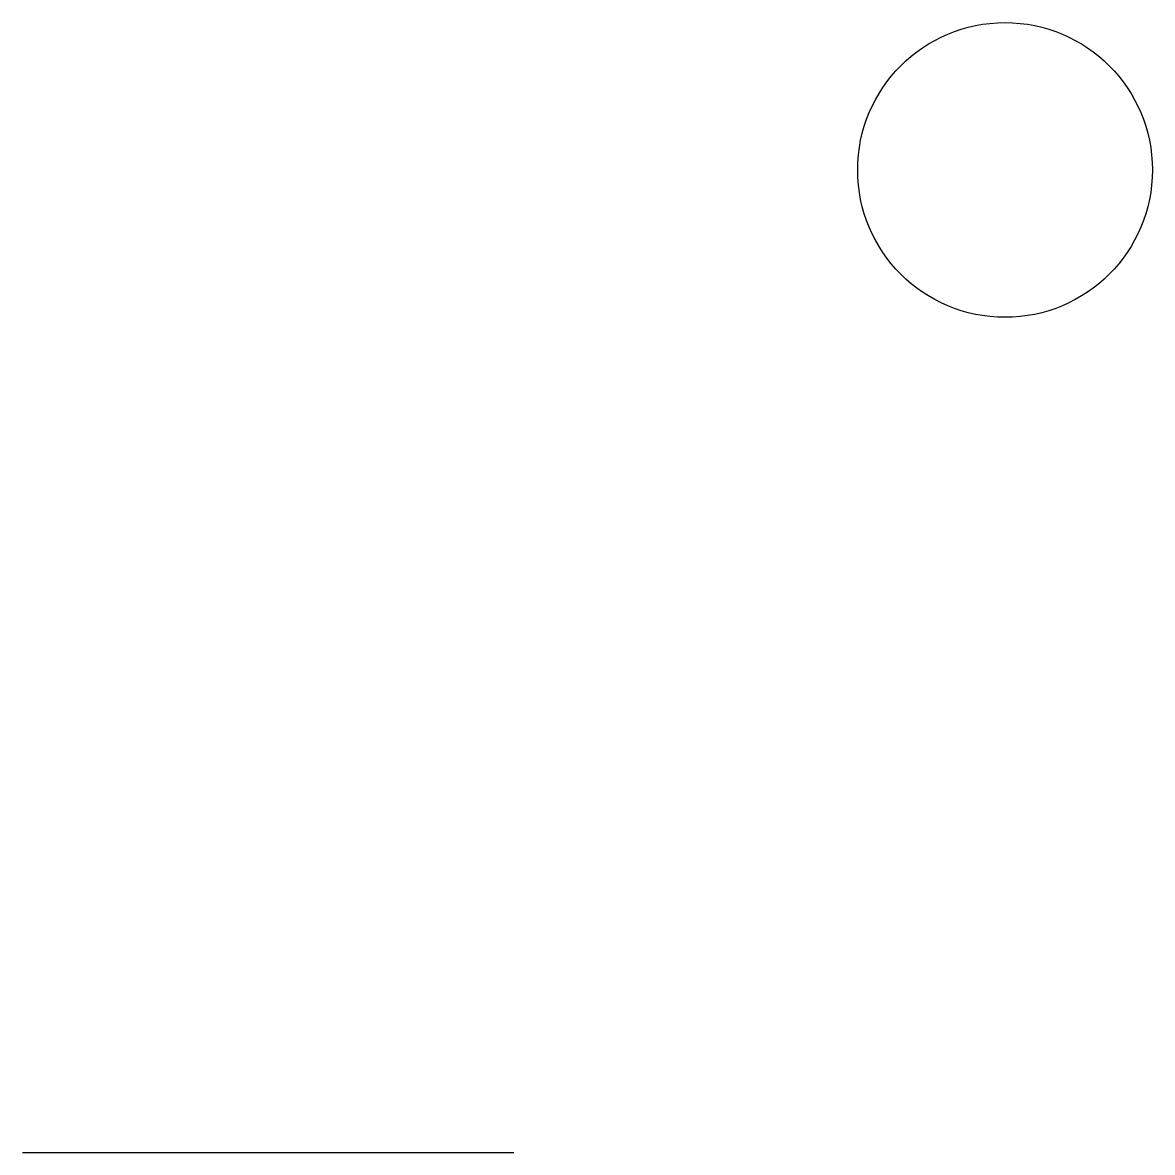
# Model space of a CAD drawing. Header units: inches. Extents: x 0 to 23, y 0 to 23.
import ezdxf

# ---------------------------------------------------------------- set-up
doc = ezdxf.new("R2010")
doc.units = ezdxf.units.IN
doc.layers.get('0').update_dxf_attribs({"linetype": 'CONTINUOUS'})

msp = doc.modelspace()

# ---------------------------------------------------------------- linework, layer by layer
msp.add_line((0, 0, 5), (10, 0, 15))
msp.add_circle((20, 20, 7.5), 3)

doc.saveas('drawing.dxf')
